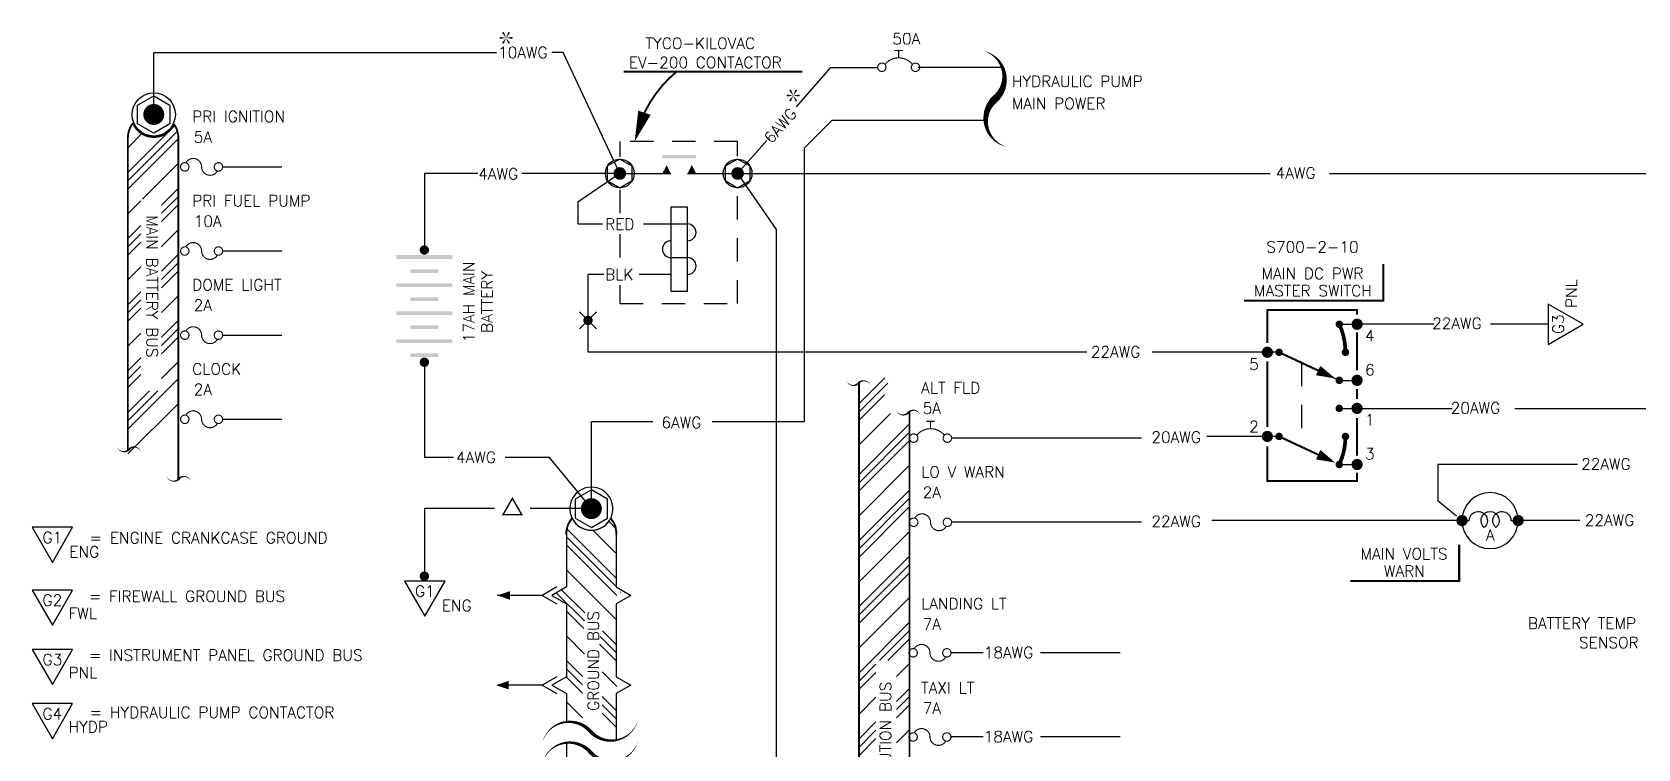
# Model space of a CAD drawing. Extents: x 0.2 to 15.4, y -1.3 to 19.5.
# Drawn here: x 0.59 to 9.17, y 4.61 to 8.45 of the extents above; entities that cross this region are included whole.
import ezdxf
from ezdxf.enums import TextEntityAlignment as Align

# ---------------------------------------------------------------- set-up
doc = ezdxf.new("R2010")
doc.units = 0
doc.header["$LTSCALE"] = 0.5
doc.header["$MEASUREMENT"] = 0
doc.linetypes.add('HIDDEN', pattern=[0.375, 0.25, -0.125])
doc.layers.get('0').update_dxf_attribs({"linetype": 'CONTINUOUS'})
doc.styles.get("Standard").update_dxf_attribs({"font": 'ROMANS.shx'})

# ---------------------------------------------------------------- blocks, each defined once
blk = doc.blocks.new('LAMP')
for p, q in [((0, 0), (0.03877701951980583, 0)), ((0.2612229804801958, 0), (0.3000000000000007, 0))]:
    blk.add_line(p, q)
for points in [[(-0.01499999999999968, 0, 0.03, 0.03, 1), (0.01499999999999968, 0, 0.03, 0.03, 1)], [(0.285000000000001, 0, 0.03, 0.03, 1), (0.3150000000000004, 0, 0.03, 0.03, 1)]]:
    blk.add_lwpolyline(points, format="xyseb", close=True)
blk.add_circle((0.1500000000000004, 0), 0.15)
for centre, start, end in [((0.08719172867000857, 0), 180, 49.56020690844326), ((0.1500000000000004, 0), 130.4397930915567, 49.56020690844189), ((0.212808271329993, 0), 130.4397930915589, 0)]:
    blk.add_arc(centre, 0.04841470915020239, start, end)
blk = doc.blocks.new('CB')
for points in [[(-0.1875, 0.1499999999999986, 0.01, 0.01, 0), (-0.1125000000000007, 0.1499999999999986, 0.01, 0.01, 0)], [(-0.1500000000000021, 0.08409902576697448, 0.01, 0.01, 0), (-0.1500000000000021, 0.1499999999999986, 0.01, 0.01, 0)], [(-0.3047399613886519, -0.03719923071831133, 0.01, 0.01, 273.9696988207883), (-0.3052825490245326, -0.0371260646420204, 0.01, 0.01, 273.9696988207883)], [(-0.02704903082498689, 0.02597306164975421, 0.01, 0.01, 0.4727572666355321), (-0.2729509691754153, 0.02597306164926749, 0.01, 0.01, 0.4727572666355321)], [(-0.005842398127015258, -0.03704208935961262, 0.01, 0.01, 692.0208592420624), (-0.006056408857205042, -0.03700770070883053, 0.01, 0.01, 692.0208592420624)]]:
    blk.add_lwpolyline(points, format="xyseb")
blk = doc.blocks.new('CUTOFF')
at = {"color": 7}
blk.add_lwpolyline([(-0.1278728342885813, -0.02914608058412682, 0, 0.02, -0.591879645207404), (0, 0, 0.02, 0, 0.591879645207404), (0.1278728342885955, 0.02914608058414103, 0, 0, 0.591879645207404)], format="xyseb", dxfattribs=at)
blk = doc.blocks.new('DOT')
at = {"color": 7}
blk.add_lwpolyline([(-0.01249999999999929, 0, 0.025, 0.025, 1), (0.01249999999999929, 0, 0.025, 0.025, 1)], format="xyseb", close=True, dxfattribs=at)
blk = doc.blocks.new('ARROWHEAD', base_point=(5.399999999999999, 17.1))
blk.add_lwpolyline([(5.399999999999999, 17.1, 0, 0.075, 0), (5.2875, 17.1, 0.075, 0.075, 0)], format="xyseb")
blk = doc.blocks.new('BAT', base_point=(4.05, 6.75))
for centre in [(4.05, 6.75), (4.05, 6.15)]:
    blk.add_circle(centre, 0.02)
for points in [[(4.2, 6.702500000000001), (4.2, 6.7225), (3.9, 6.702500000000001), (3.9, 6.7225)], [(4.125, 6.6275), (4.125, 6.6475), (3.975, 6.6275), (3.975, 6.6475)], [(4.2, 6.5525), (4.2, 6.5725), (3.9, 6.5525), (3.9, 6.5725)], [(4.125, 6.4775), (4.125, 6.4975), (3.975, 6.4775), (3.975, 6.4975)], [(4.2, 6.402500000000001), (4.2, 6.4225), (3.9, 6.402500000000001), (3.9, 6.4225)], [(4.2, 6.2525), (4.2, 6.2725), (3.9, 6.2525), (3.9, 6.2725)], [(4.125, 6.327500000000001), (4.125, 6.3475), (3.975, 6.327500000000001), (3.975, 6.3475)], [(4.125, 6.1775), (4.125, 6.1975), (3.975, 6.1775), (3.975, 6.1975)]]:
    blk.add_trace(points)
blk = doc.blocks.new('G1')
blk.add_lwpolyline([(-0.10814064147376, 0), (0, -0.1873050853956357), (0.1081406414737529, 0)], close=True)
blk.add_text('G1', height=0.06).set_placement((0.0003153238489090882, -0.08411461235873219), align=Align.CENTER)
blk.add_text('ENG', height=0.06).set_placement((0.09115746011664072, -0.1611051348217769))
blk = doc.blocks.new('G2')
blk.add_lwpolyline([(-0.10814064147376, 0), (0, -0.1873050853956357), (0.1081406414737529, 0)], close=True)
blk.add_text('G2', height=0.06).set_placement((0.0003153238489090882, -0.08411461235873219), align=Align.CENTER)
at = {"color": 7}
blk.add_text('FWL', height=0.06, dxfattribs=at).set_placement((0.0866220425819737, -0.1538676987564243))
blk = doc.blocks.new('G3')
blk.add_lwpolyline([(-0.1081406414737565, 0), (3.552713678800501e-15, -0.1873050853956357), (0.1081406414737565, 0)], close=True)
blk.add_text('G3', height=0.06).set_placement((0.0003153238489126409, -0.08411461235873219), align=Align.CENTER)
at = {"color": 7}
blk.add_text('PNL', height=0.06, dxfattribs=at).set_placement((0.08662204258197725, -0.1538676987564243))
blk = doc.blocks.new('G4')
blk.add_lwpolyline([(-0.1081406414737565, 0), (3.552713678800501e-15, -0.1873050853956357), (0.1081406414737565, 0)], close=True)
blk.add_text('G4', height=0.06).set_placement((0.0003153238489126409, -0.08411461235873219), align=Align.CENTER)
at = {"color": 7}
blk.add_text('HYDP', height=0.06, dxfattribs=at).set_placement((0.08662204258197725, -0.1538676987564243))
blk = doc.blocks.new('STAR')
at = {"color": 7}
for points in [[(-6.661338147750939e-16, 0, 0, 0.01, 0), (-0.03000000000000069, 0, 0, 0, 0)], [(-9.992007221626409e-16, 0, 0, 0.01, 0), (-0.01500000000000112, 0.02598076211353373, 0, 0, 0)], [(-5.551115123125783e-16, -8.881784197001252e-16, 0, 0.01, 0), (-0.01500000000000079, -0.02598076211353373, 0, 0, 0)], [(-6.661338147750939e-16, 8.881784197001252e-16, 0, 0.01, 0), (0.01499999999999946, 0.02598076211353373, 0, 0, 0)], [(-8.881784197001252e-16, 0, 0, 0.01, 0), (0.01499999999999924, -0.02598076211353373, 0, 0, 0)], [(-6.661338147750939e-16, 0, 0, 0.01, 0), (0.02999999999999936, 0, 0, 0, 0)]]:
    blk.add_lwpolyline(points, format="xyseb", dxfattribs=at)
for points in [[(-0.02750000000000075, 0, 0.005, 0.005, 1), (-0.03250000000000064, 0, 0.005, 0.005, 1)], [(-0.01375000000000115, 0.02381569860407229, 0.005, 0.005, 1), (-0.0162500000000011, 0.02814582562299428, 0.005, 0.005, 1)], [(0.01374999999999948, 0.02381569860407318, 0.005, 0.005, 1), (0.01624999999999943, 0.02814582562299517, 0.005, 0.005, 1)], [(0.02749999999999941, 0, 0.005, 0.005, 1), (0.03249999999999931, 0, 0.005, 0.005, 1)], [(-0.01375000000000082, -0.02381569860407318, 0.005, 0.005, 1), (-0.01625000000000076, -0.02814582562299517, 0.005, 0.005, 1)], [(0.01374999999999926, -0.02381569860407229, 0.005, 0.005, 1), (0.01624999999999921, -0.02814582562299428, 0.005, 0.005, 1)]]:
    blk.add_lwpolyline(points, format="xyseb", close=True, dxfattribs=at)
blk = doc.blocks.new('FUSE')
blk.add_lwpolyline([(0.1404259733037172, -0.03625724772812688, 0.01, 0.01, -729.2147678623838), (0.1406250000000036, -0.03630921887069505, 0.01, 0.01, -0.7745966692415445), (0, 0, 0.01, 0.01, 0.7745966692414826), (-0.1406250000000036, 0.03630921887069505, 0.01, 0.01, 55.55771820439573), (-0.1380376597728556, 0.03554085559310494, 0.01, 0.01, 55.55771820439573)], format="xyseb")
blk = doc.blocks.new('SPLICE')
for p, q in [((-0.04540863766729331, -0.04540863766729331), (0.04540863766729686, 0.04540863766729331)), ((0.04540863766729331, -0.04540863766730041), (-0.04540863766729331, 0.04540863766729331))]:
    blk.add_line(p, q)
blk.add_blockref('DOT', (0, 0))

msp = doc.modelspace()

# ---------------------------------------------------------------- linework, layer by layer
at = {"color": 7}
for p, q in [((1.238124856522396, 8.006605356002234), (1.238124856522396, 8.338527756361465)), ((1.238124856522396, 8.338527756361465), (3.070859984380735, 8.338527756361465)), ((3.426545638160597, 8.338527756361465), (3.366505448494929, 8.338527756361465)), ((3.72951374840555, 7.691096162940395), (3.426545638160597, 8.338527756361465)), ((4.674179916529289, 8.047809178005304), (4.858727208811944, 8.257016356027458)), ((4.858727208811944, 8.257016356027458), (5.106390267421125, 8.257016356027458)), ((5.323865219393637, 8.25894156885886), (5.775183998111117, 8.25894156885886)), ((4.715298263511171, 7.826471227154066), (4.865298263511173, 7.976471227154066)), ((4.865298263511173, 7.976471227154066), (5.685993371221818, 7.976471227154064)), ((4.359513748405552, 7.691096162940395), (4.5155603188483, 7.867994248187621)), ((4.715298263511171, 7.826471227154066), (4.715298263511174, 6.365061948212778)), ((1.606440137372682, 7.72684624840875), (1.92319896477995, 7.72684624840875)), ((2.684670070440875, 7.691096162940395), (2.684670070440875, 7.281722491440872)), ((2.9712063964151, 7.691096162940395), (2.684670070440875, 7.691096162940395)), ((3.72951374840555, 7.691096162940395), (3.206164274827847, 7.691096162940395)), ((3.729513748405553, 7.691096162940395), (3.50479992533127, 7.537241229614587)), ((4.359513748405552, 7.691096162940395), (4.565298263511172, 7.391096162940391)), ((4.359513748405552, 7.691096162940395), (7.205929545390466, 7.691096162940395)), ((7.523949177140649, 7.691096162940395), (13.69392320015747, 7.691096162940395)), ((3.50479992533127, 7.537241229614587), (3.50479992533127, 7.421096162940122)), ((4.565298263511172, 7.391096162940391), (4.565298263511176, 4.439715774133527)), ((1.606440137372682, 7.276846248408749), (1.92319896477995, 7.276846248408749)), ((3.559846863473988, 6.734826565335394), (3.559846863473988, 7.151096162940403)), ((8.081899990311816, 6.884787589783135), (7.692441936810352, 6.884787589783135)), ((8.692659345018633, 6.884787589783135), (8.383938954017209, 6.884787589783135)), ((1.606440137372682, 6.826846248408749), (1.92319896477995, 6.826846248408749)), ((6.226629846743682, 6.734826565335394), (3.559846863473988, 6.734826565335394)), ((7.191742296465845, 6.734826565335394), (6.574973802950629, 6.734826565335394)), ((2.684670070440875, 6.681722491440878), (2.684670070440875, 6.17203188672482)), ((1.606440137372682, 6.376846248408748), (1.92319896477995, 6.376846248408748)), ((3.577769996741941, 6.365061948212778), (3.906339377092488, 6.365061948212778)), ((3.577769996741941, 5.898599835415437), (3.577769996741941, 6.365061948212778)), ((4.223217775299181, 6.365061948212778), (4.715298263511174, 6.365061948212778)), ((7.689975708689742, 6.434787589783133), (8.180325095380196, 6.434787589783133)), ((8.514629339594263, 6.434787589783133), (9.784532391486591, 6.434787589783133)), ((6.519488255811387, 6.27580831731534), (5.502164940373261, 6.27580831731534)), ((2.840629794696364, 6.17203188672482), (2.684670070440875, 6.17203188672482)), ((3.353630295874074, 6.17203188672482), (3.116993701054729, 6.17203188672482)), ((3.577769996741941, 5.898599835415437), (3.353630295874074, 6.17203188672482)), ((8.849452507332797, 6.134787589783135), (8.103703328128608, 6.134787589783135)), ((8.103703328128608, 6.134787589783135), (8.103703328128608, 5.939961239381381)), ((8.203433989894085, 5.85854183984287), (8.103703328128608, 5.939961239381381)), ((2.684670070440875, 5.90098797544302), (2.684670070440875, 5.537417822947445)), ((2.684670070440875, 5.90098797544302), (3.0603079282973, 5.900987975443021)), ((3.250191316755339, 5.900987975443021), (3.547454626386317, 5.900987975443021)), ((3.444569996742073, 5.761267458099558), (3.444569996742073, 5.47975291769861)), ((3.713835155729482, 5.522891179748148), (3.446892195710587, 5.789834139767043)), ((3.713835155729482, 5.655473701220627), (3.585785643959161, 5.783523212990948)), ((3.710410884819472, 5.791480493603116), (3.670706819421673, 5.831184559000908)), ((3.710969996741808, 5.761267458099558), (3.710969996741808, 5.47975291769861)), ((6.519488255811387, 5.825808317315337), (5.502164940373261, 5.825808317315337)), ((8.2324828410768, 5.834826565335396), (6.895044412422669, 5.834826565335396)), ((8.2324828410768, 5.834826565335396), (8.00092549779108, 5.834826565335395)), ((8.861806990636397, 5.834826565335396), (8.532482841076801, 5.834826565335396)), ((3.713835155729482, 5.478697005923989), (3.443835155729756, 5.748697005923715)), ((3.713835155729482, 5.434502832099829), (3.443835155729756, 5.704502832099555)), ((3.713835155729482, 5.30192031062735), (3.443835155729756, 5.571920310627076)), ((3.314265232867937, 5.434587363175799), (3.074510372123923, 5.434587363175799)), ((3.39249426805346, 5.47975291769861), (3.314265232867937, 5.434587363175799)), ((3.314265232867937, 5.434587363175799), (3.39249426805346, 5.389421808652989)), ((3.444569996742073, 5.47975291769861), (3.366340961556551, 5.434587363175799)), ((3.366340961556551, 5.434587363175799), (3.44456999674208, 5.389421808652989)), ((3.540171083747842, 5.298807687312353), (3.390195007424813, 5.448783763635381)), ((3.542140241330186, 5.341032703554168), (3.418212990930064, 5.46495995395429)), ((3.710969996741808, 5.47975291769861), (3.78919903192733, 5.434587363175799)), ((3.78919903192733, 5.434587363175799), (3.710969996741801, 5.389421808652989)), ((3.5372402237117, 5.257544373524331), (3.443835155729756, 5.350949441506279)), ((3.44456999674208, 5.389421808652989), (3.44456999674208, 4.999752917698606)), ((3.710969996741801, 5.389421808652989), (3.710969996741801, 4.999752917698606)), ((3.713835155729482, 5.169337789154872), (3.63706523843201, 5.246107706452348)), ((3.540917090105053, 5.121284985658511), (3.443835155729756, 5.2183669200338)), ((3.713835155729482, 5.080949441506553), (3.620660745305306, 5.174123851930728)), ((3.713835155729482, 5.125143615330712), (3.624549222120548, 5.214429548939647)), ((3.529463573583675, 5.00015598070741), (3.443835155729756, 5.085784398561321)), ((5.67308168480344, 5.127614075220032), (5.499214178878132, 5.127614075220032)), ((6.404579560362352, 5.127614075220032), (5.979177750081474, 5.127614075220032)), ((3.39249426805346, 4.999752917698606), (3.314265232867937, 4.954587363175802)), ((3.44456999674208, 4.999752917698606), (3.366340961556551, 4.954587363175802)), ((3.529463573583675, 4.911767633059091), (3.442340962061023, 4.998890244581743)), ((3.529463573583675, 4.95596180688325), (3.443835155729756, 5.041590224737162)), ((3.713835155729482, 4.948366920034081), (3.635560848455958, 5.026641227307598)), ((3.710969996741801, 4.999752917698606), (3.78919903192733, 4.954587363175802)), ((3.314265232867937, 4.954587363175802), (3.10341585981949, 4.954587363175802)), ((3.314265232867937, 4.954587363175802), (3.39249426805346, 4.909421808652992)), ((3.366340961556551, 4.954587363175802), (3.44456999674208, 4.909421808652992)), ((3.44456999674208, 4.909421808652992), (3.44456999674208, 4.763425002754259)), ((3.713835155729482, 4.815784398561602), (3.635560848455958, 4.894058705835127)), ((3.78919903192733, 4.954587363175802), (3.710969996741801, 4.909421808652992)), ((3.710969996741801, 4.909421808652992), (3.710969996741801, 4.660649444251453)), ((3.529463573583675, 4.779185111586612), (3.443835155729763, 4.864813529440523)), ((3.713835155729482, 4.771590224737443), (3.635560848455958, 4.849864532010967)), ((3.713835155729482, 4.727396050913283), (3.635560848455958, 4.805670358186807)), ((5.67308168480344, 4.677614075220033), (5.499214178878132, 4.677614075220033)), ((6.404579560362352, 4.677614075220032), (5.979177750081474, 4.677614075220033))]:
    msp.add_line(p, q, dxfattribs=at)
at = {"color": 0}
for p, q in [((1.350801750050488, 7.947680692356572), (1.099525720522545, 7.696404662828629)), ((1.364142678088401, 7.916827446570325), (1.099525720522545, 7.652210489004469)), ((1.174616104466045, 7.904077568244608), (1.099525720522545, 7.828987184301107)), ((1.36952399252227, 7.878014587180035), (1.099525720522545, 7.60801631518031)), ((1.36952399252227, 7.745432065707558), (1.17722771099531, 7.553135784180599)), ((1.36952399252227, 7.612849544235081), (1.279004344228252, 7.522329895941061)), ((1.36952399252227, 7.568655370410921), (1.279004344228252, 7.478135722116901)), ((1.168918403889953, 7.544826477075238), (1.099525720522545, 7.475433793707833)), ((1.36952399252227, 7.524461196586762), (1.279004344228252, 7.433941548292744)), ((1.168918403889953, 7.412243955602762), (1.099525720522545, 7.342851272235356)), ((1.36952399252227, 7.391878675114283), (1.279004344228252, 7.301359026820267)), ((1.168918403889953, 7.368049781778602), (1.099525720522545, 7.298657098411196)), ((1.168918403889953, 7.323855607954442), (1.099525720522545, 7.254462924587036)), ((1.36952399252227, 7.259296153641806), (1.279004344228252, 7.168776505347788)), ((1.36952399252227, 7.215101979817648), (1.279004344228252, 7.124582331523628)), ((1.168918403889953, 7.191273086481965), (1.099525720522545, 7.121880403114558)), ((1.36952399252227, 7.170907805993489), (1.279004344228252, 7.080388157699469)), ((1.168918403889953, 7.058690565009487), (1.099525720522545, 6.989297881642081)), ((1.168918403889953, 7.014496391185327), (1.099525720522545, 6.945103707817923)), ((1.168918403889953, 6.970302217361169), (1.099525720522545, 6.900909533993763)), ((1.36952399252227, 7.03832528452101), (1.279004344228252, 6.947805636226992)), ((1.36952399252227, 6.905742763048531), (1.279004344228252, 6.815223114754515)), ((1.168918403889953, 6.837719695888692), (1.099525720522545, 6.768327012521285)), ((1.36952399252227, 6.861548589224373), (1.279004344228252, 6.771028940930355)), ((1.36952399252227, 6.817354415400214), (1.279004344228252, 6.726834767106196)), ((1.168918403889953, 6.705137174416214), (1.099525720522545, 6.635744491048808)), ((1.168918403889953, 6.660943000592054), (1.099525720522545, 6.591550317224648)), ((1.168918403889953, 6.616748826767894), (1.099525720522545, 6.547356143400489)), ((1.36952399252227, 6.684771893927737), (1.279004344228252, 6.594252245633717)), ((1.36952399252227, 6.594004167551081), (1.099525720522545, 6.324005895551355)), ((1.259559560727642, 6.528233909580612), (1.099525720522545, 6.368200069375515)), ((1.215365386903482, 6.528233909580612), (1.099525720522545, 6.412394243199675)), ((5.008653680316888, 6.46052910180302), (5.14606111502574, 6.59793653651187)), ((5.008653680316888, 6.416334927978861), (5.162423843530123, 6.570105091192096)), ((1.36952399252227, 6.461421646078604), (1.099525720522545, 6.191423374078878)), ((5.008653680316888, 6.372140754154701), (5.144328553699173, 6.507815627536987)), ((5.008653680316888, 6.239558232682223), (5.176188766627428, 6.407093318992764)), ((5.008653680316888, 6.081650572611358), (5.278651952316613, 6.351648844611082)), ((5.008653680316888, 6.037456398787199), (5.278651952316613, 6.307454670786923)), ((5.008653680316888, 5.99326222496304), (5.278651952316613, 6.263260496962763)), ((5.008653680316888, 5.860679703490562), (5.278651952316613, 6.130677975490286)), ((5.008653680316888, 5.728097182018084), (5.278651952316613, 5.998095454017809)), ((5.008653680316888, 5.683903008193925), (5.278651952316613, 5.95390128019365)), ((5.008653680316888, 5.639708834369766), (5.278651952316613, 5.90970710636949)), ((5.008653680316888, 5.507126312897288), (5.278651952316613, 5.777124584897013)), ((5.008653680316888, 5.37454379142481), (5.278651952316613, 5.644542063424535)), ((5.008653680316888, 5.330349617600651), (5.278651952316613, 5.600347889600376)), ((5.008653680316888, 5.286155443776492), (5.278651952316613, 5.556153715776217)), ((5.008653680316888, 5.153572922304014), (5.278651952316613, 5.423571194303739)), ((5.008653680316888, 5.020990400831536), (5.278651952316613, 5.290988672831261)), ((5.118618112111516, 5.086760658802006), (5.278651952316613, 5.246794499007102)), ((5.162812285935676, 5.086760658802006), (5.278651952316613, 5.202600325182943)), ((5.008653680316888, 4.976796227007378), (5.099173328610906, 5.067315875301396)), ((5.209259268949205, 5.000625120343059), (5.278651952316613, 5.070017803710465)), ((5.008653680316888, 4.932602053183218), (5.099173328610906, 5.023121701477236)), ((5.209259268949205, 4.868042598870582), (5.278651952316613, 4.937435282237987)), ((5.008653680316888, 4.80001953171074), (5.099173328610906, 4.890539180004758)), ((5.209259268949205, 4.823848425046422), (5.278651952316613, 4.893241108413829)), ((5.209259268949205, 4.779654251222263), (5.278651952316613, 4.849046934589669)), ((5.008653680316888, 4.667437010238263), (5.099173328610906, 4.757956658532281)), ((5.008653680316888, 4.623242836414104), (5.099173328610906, 4.713762484708122)), ((5.008653680316888, 4.579048662589944), (5.099173328610906, 4.669568310883962)), ((5.209259268949205, 4.647071729749785), (5.278651952316613, 4.716464413117191))]:
    msp.add_line(p, q, dxfattribs=at)
for p, q in [((3.750604907062074, 7.691096162940395), (4.002118737725963, 7.691096162940395)), ((4.092118737725874, 7.691096162940395), (4.359513748405552, 7.691096162940395)), ((4.002118737725963, 7.51109616294004), (4.002118737725963, 7.061096162940485)), ((4.092118737725874, 7.51109616294004), (4.002118737725963, 7.51109616294004)), ((4.092118737725874, 7.061096162940485), (4.092118737725874, 7.51109616294004)), ((3.50479992533127, 7.421096162940122), (3.637186284884876, 7.421096162940122)), ((3.855839613401173, 7.421096162940122), (4.092118737725874, 7.421096162940122)), ((4.002118737725963, 7.241096162940307), (4.092118737725874, 7.241096162940307)), ((3.644995338186774, 7.151096162940402), (3.559846863473988, 7.151096162940403)), ((4.002118737725963, 7.151096162940396), (3.832412535463931, 7.151096162940398)), ((4.002118737725963, 7.061096162940485), (4.092118737725874, 7.061096162940485)), ((7.576042144134744, 6.884787589783135), (7.671313687600664, 6.884787589783135)), ((7.254282522716762, 6.734826565335394), (7.176742296465845, 6.734826565335394)), ((7.576042144134744, 6.584787589783138), (7.254282522716762, 6.734826565335394)), ((7.576042144134744, 6.584787589783138), (7.671313687600664, 6.584787589783138)), ((7.576042144134744, 6.434787589783133), (7.671313687600664, 6.434787589783133)), ((7.191742296465845, 6.284826565335392), (6.868886083147762, 6.284826565335392)), ((7.254282522716762, 6.284826565335392), (7.176742296465845, 6.284826565335392)), ((7.576042144134744, 6.134787589783135), (7.671313687600664, 6.134787589783135))]:
    msp.add_line(p, q)
at = {"color": 7, "linetype": 'HIDDEN'}
msp.add_line((7.373907340105296, 6.679044596881729), (7.373907340105296, 6.229044596881726), dxfattribs=at)
at = {"color": 7}
for points in [[(5.794558015330467, 7.834130058222899, 0, 0.04, -0.591879645207404), (5.736265854162213, 8.089875726800061, 0.04, 0, 0.591879645207404), (5.677973692993931, 8.345621395377252, 0, 0, 0.591879645207404)], [(3.809162408644275, 7.861849386290968, 0, 0.07, 0), (3.861404204234626, 8.015898883834803, 0.07, 0.07, 0)], [(1.099525720522545, 6.210201139493494, 0.01, 0.01, 0), (1.099525720522545, 7.879091693587343, 0.01, 0.01, -0.1629412427891178), (1.126735369449892, 7.960370185190934, 0.01, 0.01, 0.6474322707957655), (1.346728348224398, 7.95415928426794, 0.01, 0.01, -0.1484864543589288), (1.36952399252227, 7.879091693587343, 0.01, 0.01, 0), (1.36952399252227, 6.050217203228735, 0.01, 0.01, -1)], [(5.278651952316613, 6.417787879040125, 0.01, 0.01, 0), (5.278651952316613, 3.252146341457861, 0.01, 0.01, -0.1629412427891178), (5.251442303389267, 3.17086784985427, 0.01, 0.01, 0.6474322707957655), (5.03144932461476, 3.177078750777264, 0.01, 0.01, -0.1484864543589288), (5.008653680316888, 3.252146341457861, 0.01, 0.01, 0), (5.008653680316888, 6.577771815304883, 0.01, 0.01, -1)], [(3.827236976396696, 4.76665359543299, 0, 0.02, -0.591879645207404), (3.571491307819533, 4.708361434264736, 0.02, 0, 0.591879645207404), (3.315745639242342, 4.650069273096454, 0, 0, 0.591879645207404)], [(3.827236976396696, 4.655588712380561, 0, 0.02, -0.591879645207404), (3.571491307819533, 4.597296551212308, 0.02, 0, 0.591879645207404), (3.315745639242342, 4.539004390044026, 0, 0, 0.591879645207404)]]:
    msp.add_lwpolyline(points, format="xyseb", dxfattribs=at)
at = {"color": 7, "const_width": 0.01}
msp.add_lwpolyline([(4.705445087760552, 8.235469984410145), (3.750958180746323, 8.235469984410145)], dxfattribs=at)
msp.add_lwpolyline([(4.03305615752022, 8.235469984410145, 0.1254707025074454), (3.841932258704098, 7.971569447367209, 0.1254707025074454)], format="xyb", dxfattribs=at)
at = {"color": 7}
for points in [[(1.151568227423278, 8.056578849112762), (1.238124856522392, 8.106552342223283), (1.324681485621513, 8.056578849112762), (1.324681485621513, 7.956631862891721), (1.238124856522392, 7.906658369781193), (1.151568227423278, 7.956631862891721)], [(3.796080552041515, 7.729528524938713), (3.72951374840555, 7.767960886937024), (3.662946944769589, 7.729528524938713), (3.662946944769589, 7.652663800942078), (3.72951374840555, 7.61423143894376), (3.796080552041515, 7.652663800942078)], [(4.426080552041517, 7.729528524938713), (4.359513748405552, 7.767960886937024), (4.292946944769588, 7.729528524938713), (4.292946944769588, 7.652663800942078), (4.359513748405552, 7.61423143894376), (4.426080552041517, 7.652663800942078)], [(3.664326625841062, 5.948573328525958), (3.577769996741941, 5.998546821636486), (3.491213367642819, 5.948573328525958), (3.491213367642819, 5.848626342304916), (3.577769996741941, 5.798652849194395), (3.664326625841062, 5.848626342304916)]]:
    msp.add_lwpolyline(points, close=True, dxfattribs=at)
for points in [[(1.266124856522398, 8.006605356002234, 0.05599999999999999, 0.05599999999999999, -1), (1.210124856522393, 8.006605356002234, 0.05599999999999999, 0.05599999999999999, -1)], [(3.205508812703149, 5.866612469089739, 0.008, 0.008, 0), (3.155350875067304, 5.953488565477896, 0.008, 0.008, 0), (3.105192937431459, 5.866612469089739, 0.008, 0.008, 0)], [(3.549769996741942, 5.898599835415437, 0.05599999999999999, 0.05599999999999999, 1), (3.605769996741939, 5.898599835415437, 0.05599999999999999, 0.05599999999999999, 1)]]:
    msp.add_lwpolyline(points, format="xyseb", close=True, dxfattribs=at)
at = {"color": 5, "linetype": 'HIDDEN'}
for points in [[(3.72951374840555, 7.861849386290968), (3.72951374840555, 7.780608859393984)], [(4.359513748405552, 7.783861083503622), (4.359513748405552, 7.861849386290968), (3.72964537411332, 7.861849386290968)], [(3.72951374840555, 7.603362645418548), (3.72951374840555, 7.465159673658526)], [(3.72951374840555, 7.094346240973392), (3.72951374840555, 6.995529822924579), (4.359513748405552, 6.995529822924579), (4.359513748405552, 7.600110421308903)], [(3.72951374840555, 7.366311897690387), (3.72951374840555, 7.215439002179799)]]:
    msp.add_lwpolyline(points, dxfattribs=at)
for points in [[(3.712638748405572, 7.691096162940395, 0.03374999999996624, 0.03374999999996624, 1), (3.746388748405534, 7.691096162940395, 0.03374999999996624, 0.03374999999996624, 1)], [(4.342638748405571, 7.691096162940395, 0.03374999999996624, 0.03374999999996624, 1), (4.376388748405537, 7.691096162940395, 0.03374999999996624, 0.03374999999996624, 1)], [(7.811916777705759, 7.206153987637979, 0, 0, 0), (7.06702982432258, 7.206153987637979, 0, 0, 0), (7.06702982432258, 7.011288646873002, 0.01125, 0.01125, 0), (7.811916777705759, 7.011288646873002, 0.01125, 0.01125, 0)], [(7.566042144134746, 6.884787589783135, 0.02, 0.02, 1), (7.586042144134742, 6.884787589783135, 0.02, 0.02, 1)], [(7.656313687600663, 6.884787589783135, 0.03, 0.03, 1), (7.686313687600665, 6.884787589783135, 0.03, 0.03, 1)], [(7.176742296465845, 6.734826565335394, 0.03, 0.03, 1), (7.206742296465846, 6.734826565335394, 0.03, 0.03, 1)], [(7.244282522716771, 6.734826565335394, 0.02, 0.02, 1), (7.264282522716767, 6.734826565335394, 0.02, 0.02, 1)], [(7.599272047672722, 6.734826565335394, 0.02, 0.02, 1), (7.619272047672723, 6.734826565335394, 0.02, 0.02, 1)], [(7.656313687600663, 6.584787589783138, 0.03, 0.03, 1), (7.686313687600665, 6.584787589783138, 0.03, 0.03, 1)], [(7.566042144134746, 6.584787589783138, 0.02, 0.02, 1), (7.586042144134742, 6.584787589783138, 0.02, 0.02, 1)], [(7.566042144134746, 6.434787589783133, 0.02, 0.02, 1), (7.586042144134742, 6.434787589783133, 0.02, 0.02, 1)], [(7.656313687600663, 6.434787589783133, 0.03, 0.03, 1), (7.686313687600665, 6.434787589783133, 0.03, 0.03, 1)], [(7.176742296465845, 6.284826565335392, 0.03, 0.03, 1), (7.206742296465846, 6.284826565335392, 0.03, 0.03, 1)], [(7.244282522716771, 6.284826565335392, 0.02, 0.02, 1), (7.264282522716767, 6.284826565335392, 0.02, 0.02, 1)], [(7.599272040642802, 6.284755917642342, 0.02, 0.02, 1), (7.619272040642802, 6.284755917642342, 0.02, 0.02, 1)], [(7.566042144134746, 6.134787589783135, 0.02, 0.02, 1), (7.586042144134742, 6.134787589783135, 0.02, 0.02, 1)], [(7.656313687600663, 6.134787589783135, 0.03, 0.03, 1), (7.686313687600665, 6.134787589783135, 0.03, 0.03, 1)], [(8.217232497340868, 5.706768813247042, 0, 0, 0), (7.634723777516941, 5.706768813247042, 0, 0, 0), (7.634723777516941, 5.511903472482064, 0.01125, 0.01125, 0), (8.217232497340868, 5.511903472482064, 0.01125, 0.01125, 0)]]:
    msp.add_lwpolyline(points, format="xyseb", close=True)
for points in [[(7.191742296465845, 6.783988796473485, 0.0110390673, 0.0110390673, 0), (7.191742296465845, 6.960622578338649, 0.0110390673, 0.0110390673, 0), (7.671313687600664, 6.960622578338649, 0.0110390673, 0.0110390673, 0), (7.671313687600664, 6.935969476903322, 0.0110390673, 0.0110390673, 0)], [(7.609272047672722, 6.734826565335394, 0.02, 0.02, 0.1094674618432523), (7.57604214413475, 6.884787589783118, 0.02, 0.02, 0.1094674618432523)], [(7.671313687600664, 6.842099056637833, 0.0110390673, 0.0110390673, 0), (7.671313687600664, 6.638713146062605, 0.0110390673, 0.0110390673, 0)], [(7.254282522716762, 6.734826565335394, 0.0110390673, 0.0110390673, 0), (7.49353215749383, 6.623262628428064, 0.0110390673, 0.0110390673, 0)], [(7.191742296465845, 6.334751785202924, 0.0110390673, 0.0110390673, 0), (7.191742296465845, 6.685648356195349, 0.0110390673, 0.0110390673, 0)], [(7.554971908447923, 6.594612802043036, 0, 0.05519533649999999, 0), (7.463436361507197, 6.637296528574899, 0.05519533649999999, 0.05519533649999999, 0)], [(7.671313687600664, 6.538137695778152, 0.0110390673, 0.0110390673, 0), (7.671313687600664, 6.484497455626444, 0.0110390673, 0.0110390673, 0)], [(7.671313687600664, 6.383922005341992, 0.0110390673, 0.0110390673, 0), (7.671313687600664, 6.182771104773087, 0.0110390673, 0.0110390673, 0)], [(7.254282522716762, 6.284826565335392, 0.0110390673, 0.0110390673, 0), (7.49353215749383, 6.173262628428061, 0.0110390673, 0.0110390673, 0)], [(7.576012293500792, 6.134801509362348, 0.02, 0.02, 0.1094674618432523), (7.609272040642802, 6.284755917642342, 0.02, 0.02, 0.1094674618432523)], [(7.191742296465845, 6.231941324912155, 0.0110390673, 0.0110390673, 0), (7.191742296465845, 6.046367503021697, 0.0110390673, 0.0110390673, 0), (7.671313687600664, 6.046367503021697, 0.0110390673, 0.0110390673, 0), (7.671313687600664, 6.090248212480708, 0.0110390673, 0.0110390673, 0)], [(7.554971908447923, 6.144612802043033, 0, 0.05519533649999999, 0), (7.463436361507197, 6.187296528574896, 0.05519533649999999, 0.05519533649999999, 0)]]:
    msp.add_lwpolyline(points, format="xyseb")
at = {"color": 7}
msp.add_lwpolyline([(3.44456999674208, 4.647576793452805), (3.44456999674208, 4.45684170079292)], dxfattribs=at)
for centre, radius in [((1.238124856522394, 8.006605356002234), 0.1154088387988257), ((3.72951374840555, 7.691096162940395), 0.07686472399663248), ((4.359513748405552, 7.691096162940395), 0.07686472399663248)]:
    msp.add_circle(centre, radius, dxfattribs=at)
msp.add_circle((3.733958082600024, 5.452006286124705), 0.00033)
for centre, radius, start, end in [((4.092118737725874, 7.37609616294017), 0.04499999999995458, 270, 90), ((4.002118737725963, 7.286096162940259), 0.04499999999995511, 90, 270), ((4.092118737725874, 7.196096162940348), 0.04499999999995458, 270, 90)]:
    msp.add_arc(centre, radius, start, end)
for centre, radius, start, end in [((3.577769996741941, 5.898599835415437), 0.1154088387988257, 336.1904833580664, 204.2281463727567), ((3.575969996741952, 5.761267458099551), 0.1349999999998679, 139.3845268175745, 179.9999999999966), ((3.579569996741943, 5.761267458099573), 0.1349999999998693, 140.8863794764407, 180.0000000000049), ((3.577769996741941, 5.898599835415437), 0.1154088387988206, 205.3710261552981, 333.127121185847), ((3.577769996741941, 5.898599835415437), 0.1154088387988206, 206.8728788141529, 334.6289738447019), ((3.575969996741938, 5.761267458099573), 0.1349999999998693, 359.9999999999951, 39.1136205235593), ((3.579569996741929, 5.761267458099551), 0.1349999999998679, 3.437250484239485e-12, 40.61547318242553)]:
    msp.add_arc(centre, radius, start, end, dxfattribs=at)
for points in [[(4.00211873772596, 7.691096162940395), (3.979618737725984, 7.736096162940354), (3.957118737726004, 7.691096162940395)], [(4.092118737725871, 7.691096162940395), (4.11461873772585, 7.736096162940354), (4.137118737725826, 7.691096162940395)]]:
    msp.add_solid(points)
msp.add_trace([(3.957118737726004, 7.790096162940293), (3.957118737726004, 7.772096162940313), (4.137118737725826, 7.790096162940293), (4.137118737725826, 7.772096162940313)])

# ---------------------------------------------------------------- block references
for name, p in [('STAR', (3.121499145768307, 8.416092482415532)), ('STAR', (4.656617082924377, 8.10784917334789)), ('BAT', (2.684670070440875, 7.281722491440872)), ('SPLICE', (3.559846863473988, 6.905282857106116)), ('G1', (0.6958636507958145, 5.798824704541448)), ('G1', (2.687202767334916, 5.511576183710408)), ('DOT', (2.684670070440875, 5.537417822947445)), ('G2', (0.6958636507958145, 5.462810200225829)), ('G3', (0.6958636507958145, 5.145385692513311)), ('G4', (0.6958636507958142, 4.855893194922679))]:
    msp.add_blockref(name, p, dxfattribs=at)
for name, p, xscale, yscale, zscale in [('CB', (5.310619713878117, 8.25894156885886), 0.6, 0.6, 0.6), ('FUSE', (1.493944645604261, 7.726395859570001), 0.6, 0.6, 0.6), ('FUSE', (1.493944645604261, 7.276395859570002), 0.6, 0.6, 0.6), ('FUSE', (1.493944645604261, 6.826395859570003), 0.6, 0.6, 0.6), ('FUSE', (1.493944645604261, 6.376395859570001), 0.6, 0.6, 0.6), ('CB', (5.480975916512123, 6.275808317315322), 0.6, 0.6, 0.6), ('CUTOFF', (1.106152805169247, 6.21571353597799), -0.5, 0.5, 0.5), ('CUTOFF', (1.372480058222864, 6.058098423694133), -0.5, 0.5, 0.5), ('FUSE', (5.390975916511999, 5.825808317315269), 0.6, 0.6, 0.6), ('FUSE', (5.38802515501687, 5.127614075219965), 0.6, 0.6, 0.6), ('FUSE', (5.38802515501687, 4.677614075219966), 0.6, 0.6, 0.6)]:
    msp.add_blockref(name, p, dxfattribs=dict(at, xscale=xscale, yscale=yscale, zscale=zscale))
at = {"color": 7, "rotation": 90}
for name, p in [('DOT', (2.684670070440875, 7.281722491440872)), ('G3', (8.692659345018633, 6.884787589783135)), ('DOT', (2.684670070440875, 6.681722491440873))]:
    msp.add_blockref(name, p, dxfattribs=at)
at = {"color": 7, "rotation": 180}
for name, p, xscale, yscale, zscale in [('CUTOFF', (5.005697614616293, 6.569890594839485), -0.5, 0.5, 0.5), ('CUTOFF', (5.272024867669911, 6.412275482555629), -0.5, 0.5, 0.5), ('ARROWHEAD', (3.074510372123923, 5.434587363175799), 0.6000000000000001, 0.6000000000000001, 0.6000000000000001), ('ARROWHEAD', (3.067789156032871, 4.954786734793933), 0.6000000000000001, 0.6000000000000001, 0.6000000000000001)]:
    msp.add_blockref(name, p, dxfattribs=dict(at, xscale=xscale, yscale=yscale, zscale=zscale))
at = {"color": 7, "xscale": -1, "rotation": 180}
msp.add_blockref('LAMP', (8.2324828410768, 5.834826565335396), dxfattribs=at)

# ---------------------------------------------------------------- texts
for s, height, p in [('TYCO-KILOVAC', 0.05999999999994, (3.866814080876757, 8.357004799262546)), ('50A', 0.05999999999994, (5.186970092131807, 8.381938227519514)), ('10AWG', 0.05999961599994003, (3.078970856508691, 8.308052431930665)), ('EV-200 CONTACTOR', 0.05999999999994, (3.778222851227055, 8.254147656405513)), ('HYDRAULIC PUMP', 0.05999999999994, (5.825355096656273, 8.153566328447637)), ('MAIN POWER', 0.05999999999994, (5.825355096656273, 8.035634737123784)), ('PRI IGNITION', 0.06, (1.443434518101169, 7.965280143930269)), ('5A', 0.06, (1.451823303875655, 7.856319296924166)), ('4AWG', 0.05999961599994003, (2.972776464825946, 7.659237373969836)), ('4AWG', 0.05999961599994003, (7.23592671737571, 7.663574013650573)), ('PRI FUEL PUMP', 0.06, (1.443434518101169, 7.515280143930269)), ('10A', 0.06, (1.451823303875655, 7.406319296924167)), ('RED', 0.05999999999994, (3.650948597764588, 7.389734241727274)), ('BLK', 0.05999999999994, (3.650948597764588, 7.120496592817601)), ('DOME LIGHT', 0.06, (1.443434518101169, 7.06528014393027)), ('2A', 0.06, (1.451823303875655, 6.956319296924168)), ('22AWG', 0.05999961599994003, (8.072653740433493, 6.859532316568986)), ('22AWG', 0.05999961599994003, (6.247919338335796, 6.707304416045572)), ('CLOCK', 0.06, (1.443434518101169, 6.615280143930269)), ('2A', 0.06, (1.451823303875655, 6.506319296924167)), ('ALT FLD', 0.06, (5.340465789008908, 6.51469260167554)), ('5A', 0.06, (5.348854574783394, 6.405731754669437)), ('20AWG', 0.05999961599994003, (8.17180136549514, 6.407265440493317)), ('6AWG', 0.05999961599994003, (3.952338387577525, 6.329238090365941)), ('20AWG', 0.05999961599994003, (6.57169083232994, 6.251095193230141)), ('4AWG', 0.05999961599994003, (2.853791859803034, 6.142851818349603)), ('LO V WARN', 0.06, (5.340465789008908, 6.064692601675544)), ('22AWG', 0.05999961599994003, (8.869172882005072, 6.10726544049332)), ('2A', 0.06, (5.348854574783394, 5.955731754669435)), ('22AWG', 0.05999961599994003, (6.57169083232994, 5.801095193230138)), ('22AWG', 0.05999961599994003, (8.888786171415932, 5.80730441604558)), ('LANDING LT', 0.06, (5.340465789008908, 5.360289136764782)), ('7A', 0.06, (5.348854574783394, 5.25132828975868)), ('BATTERY TEMP', 0.06, (8.584727379997139, 5.255705627371254)), ('18AWG', 0.05999961599994003, (5.675334876971119, 5.099399764288504)), ('SENSOR', 0.06, (8.858254764757723, 5.15206163435897)), ('TAXI LT', 0.06, (5.340465789008908, 4.910289136764783)), ('7A', 0.06, (5.348854574783394, 4.801328289758681)), ('18AWG', 0.05999961599994003, (5.675334876971119, 4.649399764288505))]:
    msp.add_text(s, height=height).set_placement(p)
msp.add_text('6AWG', height=0.05999999999994, rotation=48.86651155896645).set_placement((4.540427548902739, 7.846474713145902))
for s, rotation, p in [('MAIN BATTERY BUS', 270, (1.19913521505566, 7.087769394812216)), ('MAIN POWER DISTRIBUTION BUS', 90, (5.180110637765756, 4.336319469441223))]:
    msp.add_text(s, height=0.05999999999994002, rotation=rotation).set_placement(p, align=Align.CENTER)
at = {"color": 7}
for s, height, p in [('S700-2-10', 0.05999999999994002, (7.433101885350764, 7.268161601465007)), ('MAIN DC PWR', 0.05999999999994002, (7.433101885350764, 7.12619702053173)), ('MASTER SWITCH', 0.05999999999994002, (7.435241666836687, 7.034125030106697)), ('A', 0.06, (8.383637413519136, 5.727664151190287)), ('MAIN VOLTS', 0.05999999999994002, (7.922225725532579, 5.626811846140793)), ('WARN', 0.05999999999994002, (7.924365507018509, 5.53473985571576))]:
    msp.add_text(s, height=height, dxfattribs=at).set_placement(p, align=Align.CENTER)
for s, height, p in [('17AH MAIN', 0.06, (2.952348965168637, 7.004187378121626)), ('BATTERY', 0.06, (3.049491822311493, 7.004187378121626)), ('GROUND BUS', 0.05999999999994002, (3.618153149642323, 5.084280308451971))]:
    msp.add_text(s, height=height, rotation=90, dxfattribs=at).set_placement(p, align=Align.CENTER)
for s, p in [('4', (7.739410248818556, 6.793856343620517)), ('5', (7.120194432902535, 6.640907885310453)), ('6', (7.739410248818556, 6.611492323533843)), ('2', (7.120194432902535, 6.307383539603185)), ('1', (7.739410248818556, 6.343856343620521)), ('3', (7.739410248818556, 6.161492323533848))]:
    msp.add_text(s, height=0.06).set_placement(p, align=Align.CENTER)
for s, p in [('= ENGINE CRANKCASE GROUND', (0.8952871501493183, 5.712544788563834)), ('= FIREWALL GROUND BUS', (0.8911654216736158, 5.399890115258804)), ('= INSTRUMENT PANEL GROUND BUS', (0.8911654216736158, 5.084836369705287)), ('= HYDRAULIC PUMP CONTACTOR', (0.8952871501493183, 4.779101852232499))]:
    msp.add_text(s, height=0.06, dxfattribs=at).set_placement(p)

doc.saveas('drawing.dxf')
